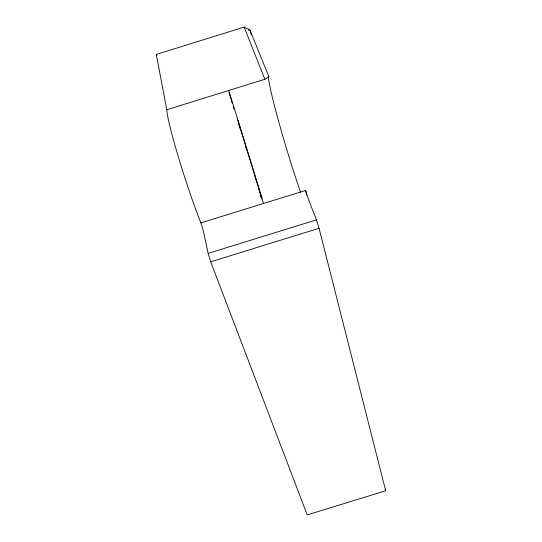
<?xml version="1.0" encoding="UTF-8"?>
<svg xmlns="http://www.w3.org/2000/svg" width="542" height="542" viewBox="0 0 542 542"><rect width="100%" height="100%" fill="white"/><g stroke="black" fill="none" stroke-linecap="round" stroke-linejoin="round"><path stroke-width="0.81" d="M166.936 109.694L264.821 79.274L268.913 76.727L250.011 30.169L244.164 27.1L156.313 54.437L166.834 109.972A70.467 4.702 72.1 0 0 197.755 214.835L201.102 223.446A13.272 0.962 72.3 0 1 203.948 233.663L208.135 253.392L210.709 261.813L307.206 514.9L385.687 490.774L319.062 228.284L316.44 219.862L309.123 201.089A13.286 0.766 73.3 0 1 305.769 191.021L305.6 190.452L200.919 222.877M208.135 253.392L316.44 219.862M210.709 261.813L319.062 228.284M248.473 30.027L250.011 30.169L251.339 35.074M268.913 76.727L268.771 76.605A70.514 3.733 73.4 0 0 278.425 120.588A70.514 3.733 73.4 0 0 300.668 192.39M385.057 489.67L385.687 490.774M156.313 54.437L156.902 55.609M244.164 27.1L264.821 79.274M228.602 90.534L228.683 90.751A70.487 0.346 72.9 0 1 261.061 195.222L263.561 203.474M237.166 118.461L238.46 122.478M259.394 191.184L261.298 197.064L260.478 194.097M238.69 123.21L260.241 193.284M258.236 187.498L258.927 189.693M254.984 177.105L255.688 179.348M245.783 147.275L246.481 149.551M238.846 124.47L240.038 128.42M305.6 190.452L306.725 195.052M261.678 199.083A70.487 0.346 72.9 0 1 260.478 195.235M233.954 108.969A70.487 0.346 72.9 0 1 233.202 106.469M232.254 103.332A70.487 0.346 72.9 0 1 231.197 99.816M230.933 98.915A70.487 0.346 72.9 0 1 229.009 92.425"/></g></svg>
